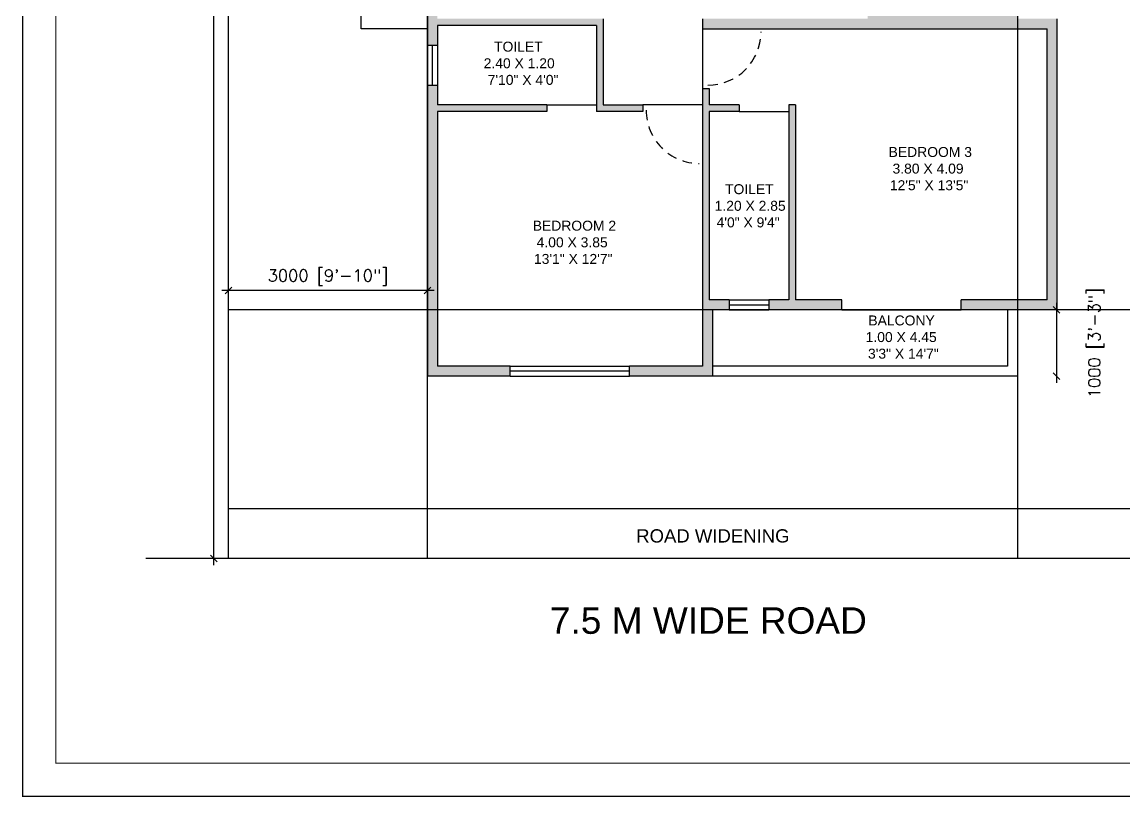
# Model space of a CAD drawing. Extents: x -17 to 217, y 0 to 30.
# Drawn here: x 26.61 to 43.23, y 1.98 to 13.66 of the extents above; entities that cross this region are included whole.
import ezdxf

# ---------------------------------------------------------------- set-up
doc = ezdxf.new("R2010")
doc.units = 0
doc.header["$MEASUREMENT"] = 0
doc.linetypes.add('HIDDEN2', pattern=[0.1875, 0.125, -0.0625])
doc.layers.get('0').update_dxf_attribs({"linetype": 'CONTINUOUS'})
doc.layers.get('DEFPOINTS').update_dxf_attribs({"linetype": 'CONTINUOUS'})
for name, color, linetype in [('BORDER', 7, 'CONTINUOUS'), ('DIMENSION', 184, 'CONTINUOUS'), ('DOOR', 4, 'CONTINUOUS'), ('ELEVATION', 30, 'CONTINUOUS'), ('MARGIN', 2, 'CONTINUOUS'), ('PLOT_BOUNDARY', 1, 'CONTINUOUS'), ('TEXT', 7, 'CONTINUOUS'), ('THIN', 250, 'CONTINUOUS'), ('TILE_DROP', 8, 'CONTINUOUS'), ('WALL', 7, 'CONTINUOUS'), ('WALL_HATCH', 7, 'CONTINUOUS'), ('WINDOW', 4, 'CONTINUOUS')]:
    doc.layers.add(name, color=color, linetype=linetype)
doc.layers.get('0').off()
doc.layers.get('0').freeze()
doc.styles.add('ROMANS', font='romans.shx', dxfattribs={"height": 0.18})
doc.styles.get("Standard").update_dxf_attribs({"font": 'arial.ttf'})
doc.dimstyles.new('STANDARD$0', dxfattribs={"dimtxt": 0.225, "dimasz": 0.1, "dimexe": 0.1, "dimexo": 0.05, "dimgap": 0.06, "dimtad": 1, "dimdec": 0, "dimlfac": 1000, "dimzin": 0, "dimtxsty": 'ROMANS', "dimblk": 'ARCHTICK', "dimblk1": 'OBLIQUE', "dimblk2": 'OBLIQUE', "dimsah": 1, "dimcen": 0.09, "dimdle": 0.1035, "dimse1": 1, "dimse2": 1, "dimclrd": 11, "dimclre": 11, "dimclrt": 7, "dimazin": 3, "dimtfac": 1, "dimtdec": 0, "dimtofl": 0, "dimtmove": 0, "dimatfit": 3, "dimtolj": 1, "dimtzin": 0})

# ---------------------------------------------------------------- blocks, each defined once
blk = doc.blocks.new('_OBLIQUE')
at = {"color": 0, "linetype": 'BYBLOCK'}
blk.add_line((-0.5, -0.5), (0.5, 0.5), dxfattribs=at)
blk = doc.blocks.new('*D40')
at = {"layer": 'DEFPOINTS', "color": 0}
for p in [(29.504, 25.573), (29.725, 25.573), (29.725, 5.573)]:
    blk.add_point(p, dxfattribs=at)
at = {"layer": 'DIMENSION', "color": 11}
blk.add_line((29.504, 5.47), (29.504, 25.677), dxfattribs=at)
at = {"layer": 'DIMENSION', "color": 11, "xscale": 0.1, "yscale": 0.1, "zscale": 0.1}
for p, rotation in [((29.504, 25.573), 90), ((29.504, 5.573), 270)]:
    blk.add_blockref('_OBLIQUE', p, dxfattribs=dict(at, rotation=rotation))
at = {"layer": 'DIMENSION', "color": 7, "insert": (29.354, 15.573), "char_height": 0.18, "attachment_point": 5, "rotation": 90, "style": 'ROMANS'}
blk.add_mtext('\\A1;20000', dxfattribs=at)
blk = doc.blocks.new('_ARCHTICK')
at = {"color": 0, "linetype": 'BYBLOCK', "const_width": 0.15}
blk.add_lwpolyline([(-0.5, -0.5), (0.5, 0.5)], dxfattribs=at)
blk = doc.blocks.new('*D46')
at = {"layer": 'DEFPOINTS', "color": 0}
for p in [(41.625, 9.323), (41.625, 8.323), (42.213, 8.323)]:
    blk.add_point(p, dxfattribs=at)
at = {"layer": 'DIMENSION', "color": 11}
blk.add_line((42.213, 9.427), (42.213, 8.22), dxfattribs=at)
at = {"layer": 'DIMENSION', "color": 11, "xscale": 0.1, "yscale": 0.1, "zscale": 0.1}
for p, rotation in [((42.213, 9.323), 90), ((42.213, 8.323), 270)]:
    blk.add_blockref('_OBLIQUE', p, dxfattribs=dict(at, rotation=rotation))
at = {"layer": 'DIMENSION', "color": 7, "insert": (42.814, 8.823), "char_height": 0.18, "attachment_point": 5, "rotation": 90, "style": 'ROMANS'}
blk.add_mtext('\\A1;1000 [3\'-3"]', dxfattribs=at)
blk = doc.blocks.new('*D50')
at = {"layer": 'DEFPOINTS', "color": 0}
for p in [(29.725, 9.615), (29.725, 9.323), (32.725, 9.323)]:
    blk.add_point(p, dxfattribs=at)
at = {"layer": 'DIMENSION', "color": 11}
blk.add_line((32.828, 9.615), (29.621, 9.615), dxfattribs=at)
at = {"layer": 'DIMENSION', "color": 11, "xscale": 0.1, "yscale": 0.1, "zscale": 0.1, "rotation": 180}
blk.add_blockref('_OBLIQUE', (29.725, 9.615), dxfattribs=at)
at = {"layer": 'DIMENSION', "color": 11, "xscale": 0.1, "yscale": 0.1, "zscale": 0.1}
blk.add_blockref('_OBLIQUE', (32.725, 9.615), dxfattribs=at)
at = {"layer": 'DIMENSION', "color": 7, "insert": (31.225, 9.812), "char_height": 0.18, "attachment_point": 5, "style": 'ROMANS'}
blk.add_mtext('\\A1;3000 [9\'-10"]', dxfattribs=at)
blk = doc.blocks.new('BD')
at = {"layer": 'DOOR', "linetype": 'HIDDEN2'}
blk.add_arc((4909.35, 572.122), 0.669, 270, 0, dxfattribs=at)
at = {"layer": 'TILE_DROP', "ltscale": 0.1}
blk.add_line((4909.283, 572.163), (4909.283, 571.413), dxfattribs=at)

msp = doc.modelspace()

# ---------------------------------------------------------------- hatches: boundary and pattern name
at = {"layer": 'WALL_HATCH'}
h = msp.add_hatch(color=251, dxfattribs=at)
h.dxf.hatch_style = 1
h.paths.add_polyline_path([(33.9746, 23.5734), (32.7246, 23.5734), (32.7246, 22.2984), (32.8746, 22.2984), (32.8746, 23.4234), (33.9746, 23.4234)])
h.paths.add_polyline_path([(37.0246, 23.5734), (35.7746, 23.5734), (35.7746, 23.4234), (36.8746, 23.4234), (36.8746, 20.2734), (36.9746, 20.2734), (36.9746, 22.4234), (37.2746, 22.4234), (37.2746, 22.5734), (37.0246, 22.5734)])
h.paths.add_polyline_path([(38.9746, 22.5734), (37.8746, 22.5734), (37.8746, 22.4234), (38.1746, 22.4234), (38.1746, 21.4984), (38.2746, 21.4984), (38.2746, 22.4234), (38.9746, 22.4234)])
h.paths.add_polyline_path([(41.6246, 22.5734), (40.7746, 22.5734), (40.7746, 22.4234), (41.4746, 22.4234), (41.4746, 21.4984), (41.6246, 21.4984)])
h.paths.add_polyline_path([(41.6246, 20.2984), (41.4746, 20.2984), (41.4746, 19.3734), (38.2746, 19.3734), (38.2746, 20.2984), (38.1746, 20.2984), (38.1746, 18.8234), (38.2746, 18.8234), (38.2746, 19.2734), (39.2746, 19.2734), (39.2746, 18.8234), (39.3746, 18.8234), (39.3746, 19.2734), (41.4746, 19.2734), (41.4746, 18.9734), (41.6246, 18.9734)])
h.paths.add_polyline_path([(42.8246, 18.0734), (41.6246, 18.0734), (41.6246, 18.3734), (41.4746, 18.3734), (41.4746, 18.0734), (37.7246, 18.0734), (37.7246, 14.9134), (37.8746, 14.9134), (37.8746, 17.9234), (42.8246, 17.9234)])
h.paths.add_polyline_path([(32.8746, 20.4984), (32.7246, 20.4984), (32.7246, 19.1934), (32.8746, 19.1934), (32.8746, 19.2734), (36.9746, 19.2734), (36.9746, 19.3734), (32.8746, 19.3734)])
h.paths.add_polyline_path([(32.8746, 17.3934), (32.7246, 17.3934), (32.7246, 15.5934), (32.8746, 15.5934)])
h.paths.add_polyline_path([(32.8746, 13.6134), (35.2746, 13.6134), (35.2746, 12.3134), (35.9746, 12.3134), (35.9746, 12.4134), (35.3746, 12.4134), (35.3746, 13.7134), (32.8746, 13.7134), (32.8746, 13.7934), (32.7246, 13.7934), (32.7246, 13.3134), (32.8746, 13.3134)])
h.paths.add_polyline_path([(34.5246, 12.4134), (32.8746, 12.4134), (32.8746, 12.7134), (32.7246, 12.7134), (32.7246, 8.3234), (33.9746, 8.3234), (33.9746, 8.4734), (32.8746, 8.4734), (32.8746, 12.3134), (34.5246, 12.3134)])
h.paths.add_polyline_path([(37.4246, 12.4134), (36.9746, 12.4134), (36.9746, 12.6634), (36.8746, 12.6634), (36.8746, 8.4734), (35.7746, 8.4734), (35.7746, 8.3234), (37.0246, 8.3234), (37.0246, 9.3234), (37.2746, 9.3234), (37.2746, 9.4734), (36.9746, 9.4734), (36.9746, 12.3134), (37.4246, 12.3134)])
h.paths.add_polyline_path([(38.2746, 12.4134), (38.1746, 12.4134), (38.1746, 9.4734), (37.8746, 9.4734), (37.8746, 9.3234), (38.9746, 9.3234), (38.9746, 9.4734), (38.2746, 9.4734)], flags=17)
h.paths.add_polyline_path([(42.2246, 13.7134), (41.6246, 13.7134), (41.6246, 15.6734), (42.8246, 15.6734), (42.8246, 15.8234), (38.9246, 15.8234), (38.9246, 15.6734), (39.3646, 15.6734), (39.3646, 15.1434), (39.5946, 15.1434), (39.5946, 15.5934), (41.3946, 15.5934), (41.3946, 13.7934), (39.5946, 13.7934), (39.5946, 14.2434), (39.3646, 14.2434), (39.3646, 13.7134), (36.8746, 13.7134), (36.8746, 13.5634), (42.0746, 13.5634), (42.0746, 9.4734), (40.7746, 9.4734), (40.7746, 9.3234), (42.2246, 9.3234)])

# ---------------------------------------------------------------- linework, layer by layer
at = {"layer": 'BORDER', "const_width": 0.0179}
msp.add_lwpolyline([(26.6187, 29.6122), (53.1056, 29.6122), (53.1056, 1.9855), (26.6187, 1.9855)], close=True, dxfattribs=at)
at = {"layer": 'ELEVATION'}
for points in [[(32.7246, 13.5634), (31.7246, 13.5634), (31.7246, 19.3734), (32.7246, 19.3734)], [(41.6246, 9.3234), (41.6246, 8.3234), (37.0246, 8.3234)], [(41.4746, 9.3234), (41.4746, 8.4734), (37.0246, 8.4734)]]:
    msp.add_lwpolyline(points, dxfattribs=at)
at = {"layer": 'MARGIN'}
for p, q in [((32.7246, 5.5734), (32.7246, 25.5734)), ((41.6246, 25.5734), (41.6246, 5.5734)), ((44.6246, 9.3234), (29.7246, 9.3234))]:
    msp.add_line(p, q, dxfattribs=at)
at = {"layer": 'PLOT_BOUNDARY'}
for p, q in [((29.7246, 5.5734), (29.7246, 25.5734)), ((44.6246, 6.3234), (29.7246, 6.3234)), ((46.1246, 5.5734), (28.4746, 5.5734))]:
    msp.add_line(p, q, dxfattribs=at)
at = {"layer": 'THIN', "const_width": 0.0179}
msp.add_lwpolyline([(27.1187, 29.1122), (49.2499, 29.1122), (49.2499, 2.4855), (27.1187, 2.4855)], close=True, dxfattribs=at)
at = {"layer": 'TILE_DROP'}
for p, q in [((34.5246, 12.4134), (35.2746, 12.4134)), ((37.4246, 12.3134), (38.1746, 12.3134)), ((38.9746, 9.3234), (40.7746, 9.3234))]:
    msp.add_line(p, q, dxfattribs=at)
at = {"layer": 'WALL'}
for p, q in [((32.7246, 13.7934), (32.7246, 13.3134)), ((35.3746, 13.7134), (35.3746, 12.4134)), ((36.8746, 13.7134), (36.8746, 13.5634)), ((42.2246, 9.3234), (42.2246, 13.7134)), ((35.2746, 13.6134), (32.8746, 13.6134)), ((32.8746, 13.6134), (32.8746, 13.3134)), ((35.2746, 13.6134), (35.2746, 12.3134)), ((36.8746, 13.5634), (42.0746, 13.5634)), ((42.0746, 9.4734), (42.0746, 13.5634)), ((32.7246, 13.3134), (32.8746, 13.3134)), ((32.7246, 12.7134), (32.8746, 12.7134)), ((32.7246, 12.7134), (32.7246, 8.3234)), ((32.8746, 12.7134), (32.8746, 12.4134)), ((36.8746, 12.6634), (36.9746, 12.6634)), ((36.8746, 12.6634), (36.8746, 8.4734)), ((36.9746, 12.6634), (36.9746, 12.4134)), ((34.5246, 12.4134), (32.8746, 12.4134)), ((32.8746, 12.3134), (32.8746, 8.4734)), ((34.5246, 12.3134), (32.8746, 12.3134)), ((34.5246, 12.4134), (34.5246, 12.3134)), ((35.9746, 12.3134), (35.2746, 12.3134)), ((35.3746, 12.4134), (35.9746, 12.4134)), ((35.9746, 12.4134), (35.9746, 12.3134)), ((37.4246, 12.4134), (36.9746, 12.4134)), ((37.4246, 12.3134), (36.9746, 12.3134)), ((36.9746, 12.3134), (36.9746, 9.4734)), ((37.4246, 12.4134), (37.4246, 12.3134)), ((38.1746, 12.4134), (38.1746, 9.4734)), ((38.2746, 12.4134), (38.1746, 12.4134)), ((38.2746, 12.4134), (38.2746, 9.4734)), ((37.2746, 9.4734), (36.9746, 9.4734)), ((37.0246, 9.3234), (37.0246, 8.3234)), ((37.2746, 9.3234), (37.0246, 9.3234)), ((37.2746, 9.4734), (37.2746, 9.3234)), ((38.1746, 9.4734), (37.8746, 9.4734)), ((37.8746, 9.4734), (37.8746, 9.3234)), ((38.9746, 9.3234), (37.8746, 9.3234)), ((38.9746, 9.4734), (38.2746, 9.4734)), ((38.9746, 9.3234), (38.9746, 9.4734)), ((42.0746, 9.4734), (40.7746, 9.4734)), ((40.7746, 9.3234), (40.7746, 9.4734)), ((42.2246, 9.3234), (40.7746, 9.3234)), ((33.9746, 8.3234), (32.7246, 8.3234)), ((33.9746, 8.4734), (32.8746, 8.4734)), ((33.9746, 8.3234), (33.9746, 8.4734)), ((36.8746, 8.4734), (35.7746, 8.4734)), ((35.7746, 8.3234), (35.7746, 8.4734)), ((37.0246, 8.3234), (35.7746, 8.3234))]:
    msp.add_line(p, q, dxfattribs=at)
at = {"layer": 'WINDOW'}
for p, q in [((32.7246, 13.3134), (32.7246, 12.7134)), ((32.8746, 13.3134), (32.8746, 12.7134)), ((37.2746, 9.4734), (37.8746, 9.4734)), ((37.2746, 9.3234), (37.8746, 9.3234)), ((33.9746, 8.4734), (35.7746, 8.4734)), ((33.9746, 8.3234), (35.7746, 8.3234))]:
    msp.add_line(p, q, dxfattribs=at)
at = {"layer": 'WINDOW', "const_width": 0.02}
for points in [[(32.7996, 13.3134), (32.7996, 12.7134)], [(37.2746, 9.3984), (37.8746, 9.3984)], [(33.9746, 8.3984), (35.7746, 8.3984)]]:
    msp.add_lwpolyline(points, dxfattribs=at)

# ---------------------------------------------------------------- block references
at = {"layer": 'DOOR', "xscale": 1.198683313743913, "yscale": 1.198683313743913, "zscale": 1.198683313743913}
msp.add_blockref('BD', (-5847.8012, -672.2795), dxfattribs=at)
at = {"layer": 'DOOR', "xscale": 1.198683313743913, "yscale": 1.198683313743913, "zscale": 1.198683313743913, "rotation": 270}
msp.add_blockref('BD', (-648.9682, 5897.0891), dxfattribs=at)

# ---------------------------------------------------------------- texts
at = {"layer": 'TEXT'}
for s, p in [('TOILET', (33.7293, 13.2172)), ('2.40 X 1.20', (33.5726, 12.9666)), ('7\'10" X 4\'0"', (33.6332, 12.716)), ('BEDROOM 3', (39.6808, 11.6286)), ('3.80 X 4.09', (39.7395, 11.378)), ('TOILET', (37.2132, 11.0677)), ('12\'5" X 13\'5"', (39.6994, 11.1274)), ('1.20 X 2.85', (37.0565, 10.817)), ('BEDROOM 2', (34.3131, 10.5172)), ('4\'0" X 9\'4"', (37.086, 10.5664)), ('4.00 X 3.85', (34.3718, 10.2666)), ('13\'1" X 12\'7"', (34.3316, 10.016)), ('BALCONY', (39.3751, 9.088)), ('1.00 X 4.45', (39.3345, 8.8374)), ('3\'3" X 14\'7"', (39.3697, 8.5868))]:
    msp.add_text(s, height=0.15, dxfattribs=at).set_placement(p)
at = {"layer": 'TEXT', "color": 7}
for s, height, p in [('ROAD WIDENING', 0.2, (35.8737, 5.8139)), ('7.5 M WIDE ROAD', 0.4, (34.5717, 4.437))]:
    msp.add_text(s, height=height, dxfattribs=at).set_placement(p)

# ---------------------------------------------------------------- dimensions: what is measured, and where the dimension line sits
at = {"layer": 'DIMENSION'}
for base, p1, p2, picture, middle in [((29.5038, 25.5734), (29.7246, 5.5734), (29.7246, 25.5734), '*D40', (29.3538, 15.5734)), ((42.213, 8.3234), (41.6246, 9.3234), (41.6246, 8.3234), '*D46', (42.8144, 8.8234))]:
    dim = msp.add_linear_dim(base=base, p1=p1, p2=p2, angle=90, dimstyle='STANDARD$0', dxfattribs=at)
    dim.commit()
    dim.dimension.update_dxf_attribs({"geometry": picture, "text_midpoint": middle})
dim = msp.add_linear_dim(base=(29.7246, 9.6146), p1=(32.7246, 9.3234), p2=(29.7246, 9.3234), dimstyle='STANDARD$0', dxfattribs=at)
dim.commit()
dim.dimension.update_dxf_attribs({"geometry": '*D50', "text_midpoint": (31.2246, 9.8118)})

doc.saveas('drawing.dxf')
